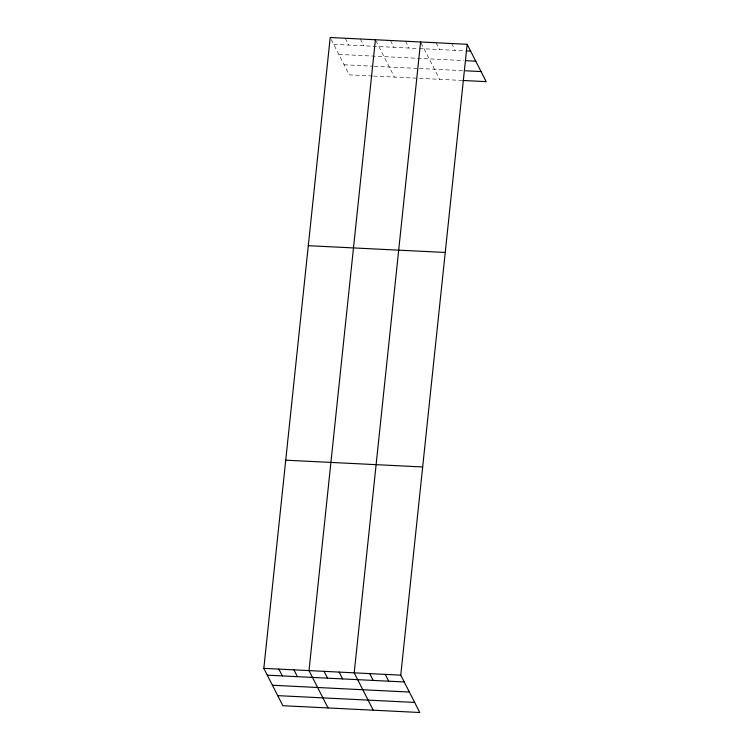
<?xml version="1.0" encoding="UTF-8"?>
<svg xmlns="http://www.w3.org/2000/svg" width="750" height="750" viewBox="0 0 750 750"><rect width="100%" height="100%" fill="white"/><g stroke="black" fill="none" stroke-linecap="round" stroke-linejoin="round"><path stroke-width="0.56" stroke-dasharray="3.75 2.81" d="M333.675 44.316L418.266 48.516M419.428 48.572L465.084 50.831M338.812 54.394L463.566 60.581M344.1 64.772L373.069 66.216M374.231 66.272L418.266 68.447M419.419 68.513L463.312 70.688M372.413 76.003L349.237 74.85L330.703 38.475M373.566 76.059L461.794 80.428M451.631 43.519L455.1 50.334M436.106 42.75L439.584 49.566M421.088 42.956L439.622 79.331M405.525 41.231L408.994 48.056M390.459 40.491L393.938 47.306M375.891 40.716L394.425 77.091M360.328 38.991L363.806 45.816M345.262 38.25L348.741 45.066"/><path stroke-width="1.12" d="M467.147 44.288L400.763 675.15L419.794 712.5L282.853 705.712L263.822 668.362L330.206 37.5L467.147 44.288L486.178 81.638L462.9 80.484M375.394 39.741L309.009 670.603L328.041 707.953M420.591 41.981L354.206 672.844L373.238 710.194M466.191 50.888L470.625 51.113M465.778 60.684L475.753 61.181M465.525 70.791L481.05 71.559M308.297 245.681L445.247 252.469M285.731 460.181L422.672 466.969M263.822 668.362L400.763 675.15M267.3 675.178L404.241 681.966M272.428 685.256L409.378 692.044M277.716 695.634L414.666 702.422M385.247 674.381L388.716 681.197M369.722 673.612L373.2 680.428M339.141 672.094L342.619 678.909M324.075 671.344L327.553 678.169M293.953 669.853L297.422 676.678M278.888 669.103L282.356 675.928"/></g></svg>
